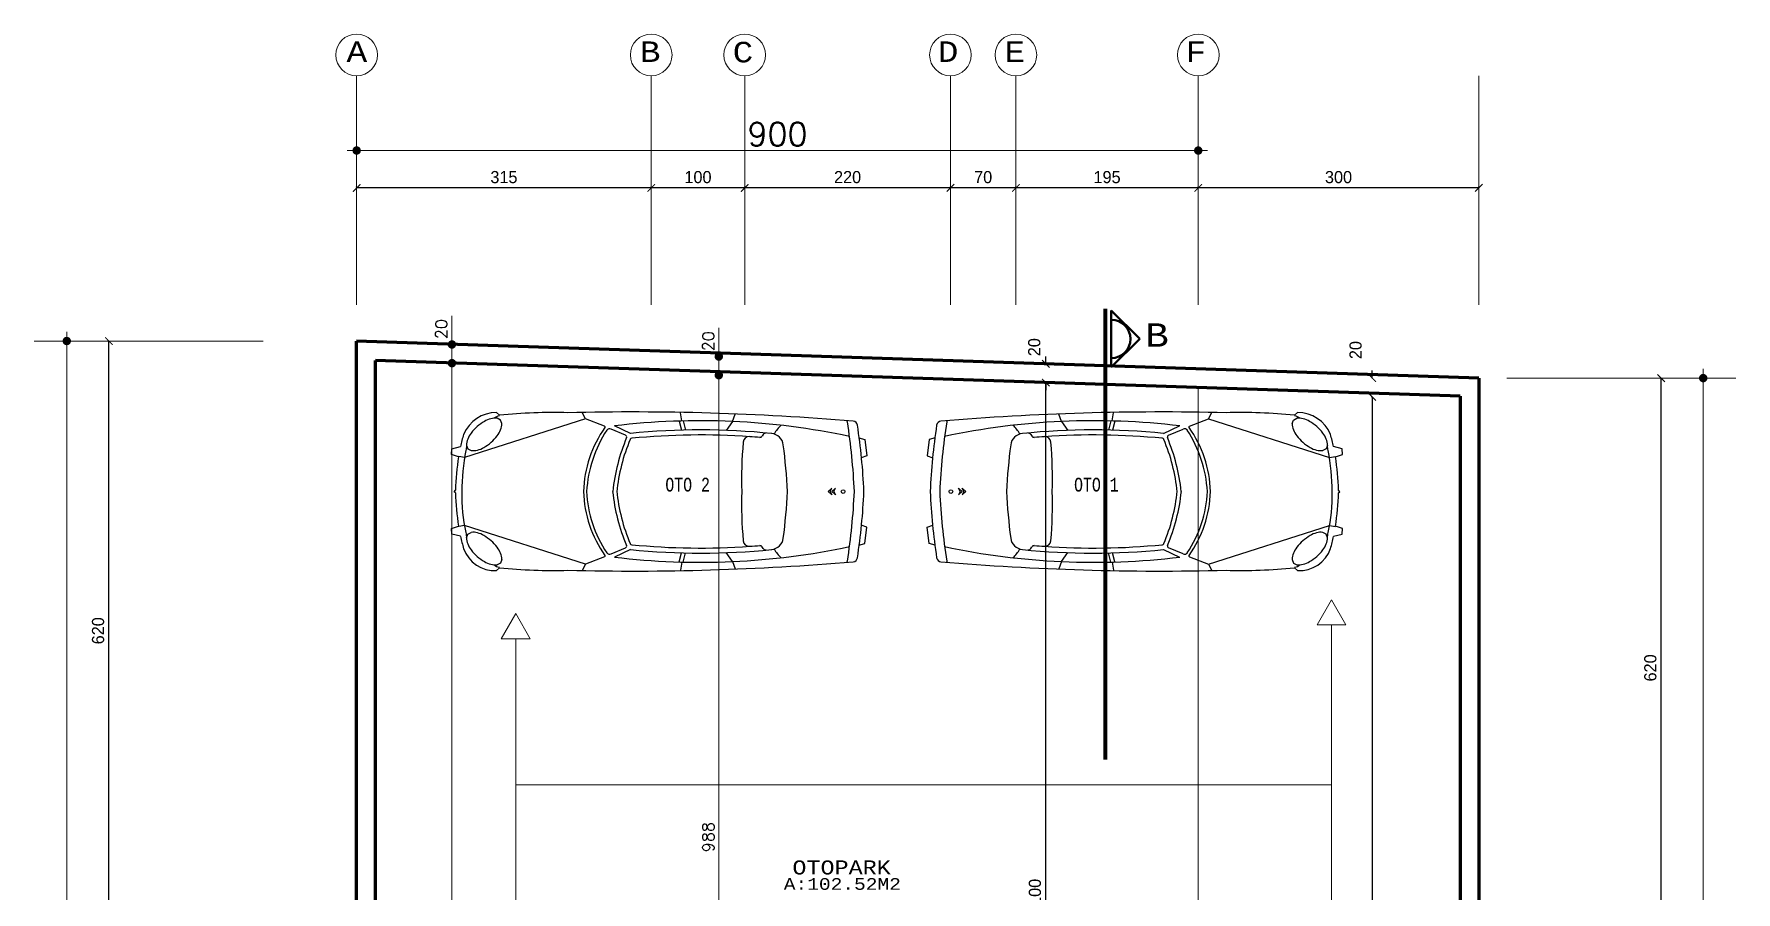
# Model space of a CAD drawing. Header units: millimetres. Extents: x 35860 to 71103, y -11298 to -8385.
# Drawn here: x 40817 to 42637, y -9303 to -8385 of the extents above; entities that cross this region are included whole.
import ezdxf
from ezdxf.enums import TextEntityAlignment as Align

# ---------------------------------------------------------------- set-up
doc = ezdxf.new("R2010")
doc.units = ezdxf.units.MM
doc.header["$MEASUREMENT"] = 0
doc.layers.get('0').update_dxf_attribs({"lineweight": 15})
doc.layers.get('Defpoints').update_dxf_attribs({"lineweight": 20})
for name, color, linetype, lineweight in [('03_Yazı', 1, 'Continuous', 30), ('05', 4, 'Continuous', 50), ('07', 3, 'Continuous', 70), ('Aks&Tefriş', 5, 'Continuous', 20), ('Ölçü', 140, 'Continuous', 20)]:
    doc.layers.add(name, color=color, linetype=linetype, lineweight=lineweight)
doc.layers.add('Lay_X', color=45, linetype='Continuous', lineweight=13, plot=False)
doc.layers.add('TEF', color=1, linetype='Continuous')
doc.styles.add('0', font='txt.shx')
doc.styles.add('C', font='')
doc.styles.add('ÖLÇÜ', font='monotxt.shx', dxfattribs={"width": 0.75, "height": 0.12})
doc.styles.get('C').set_extended_font_data('Courier New Tur')
doc.dimstyles.new('2', dxfattribs={"dimtxt": 12.5, "dimasz": 1, "dimexe": 0, "dimexo": 0, "dimgap": 5, "dimtad": 1, "dimdec": 0, "dimlfac": -1, "dimzin": 12, "dimdsep": 46, "dimtxsty": '0', "dimblk": 'DOT', "dimcen": 2.5, "dimse1": 1, "dimse2": 1, "dimclrd": 256, "dimclrt": 1, "dimadec": 0, "dimazin": 0, "dimtfac": 1, "dimtdec": 0, "dimtmove": 0, "dimatfit": 0, "dimldrblk": 'DOT', "dimfxl": 1, "dimtolj": 1, "dimtzin": 0, "dimlwd": -1, "dimarcsym": 0})
doc.dimstyles.new('5', dxfattribs={"dimtxt": 25, "dimasz": 1, "dimexe": 0, "dimexo": 0, "dimgap": 5, "dimtad": 1, "dimdec": 0, "dimlfac": -1, "dimzin": 12, "dimdsep": 46, "dimtxsty": '0', "dimblk": 'DOT', "dimcen": 2.5, "dimse1": 1, "dimse2": 1, "dimclrd": 256, "dimclrt": 1, "dimadec": 8, "dimazin": 0, "dimtfac": 1, "dimtdec": 0, "dimtmove": 0, "dimatfit": 0, "dimldrblk": 'DOT', "dimfxl": 1, "dimtolj": 1, "dimtzin": 0, "dimlwd": -1, "dimarcsym": 0})
doc.dimstyles.new('STANDART', dxfattribs={"dimtxt": 13, "dimasz": 8, "dimexe": 1.25, "dimexo": 0.625, "dimgap": 5, "dimtad": 1, "dimdec": 0, "dimrnd": 5, "dimzin": 1, "dimdsep": 46, "dimtxsty": 'Standard', "dimblk1": 'ARCHTICK', "dimblk2": 'ARCHTICK', "dimsah": 1, "dimcen": 2.5, "dimclrd": 256, "dimclre": 256, "dimclrt": 1, "dimadec": 0, "dimazin": 0, "dimtfac": 1, "dimtdec": 0, "dimtofl": 0, "dimtmove": 1, "dimatfit": 0, "dimldrblk": 'ARCHTICK', "dimfxl": 1, "dimtolj": 1, "dimtzin": 0, "dimarcsym": 0})

# ---------------------------------------------------------------- blocks, each defined once
blk = doc.blocks.new('_ARCHTICK')
at = {"color": 0, "linetype": 'ByBlock', "const_width": 0.15}
blk.add_lwpolyline([(-0.5, -0.5), (0.5, 0.5)], dxfattribs=at)
blk = doc.blocks.new('*D30')
at = {"layer": 'Defpoints', "color": 0, "transparency": 16777216}
for p in [(41898.7, -8757.8), (41898.7, -8757.8), (41899.3, -9858.4)]:
    blk.add_point(p, dxfattribs=at)
at = {"layer": 'Ölçü', "lineweight": -2, "transparency": 16777216}
for p, q in [((41898.7, -9858.4), (41898.7, -8757.8)), ((41899.3, -8757.8), (41899.9, -8757.8))]:
    blk.add_line(p, q, dxfattribs=at)
at = {"layer": 'Ölçü', "lineweight": -2, "transparency": 16777216, "xscale": 8, "yscale": 8, "zscale": 8}
for p, rotation in [((41898.7, -8757.8), 90), ((41898.7, -9858.4), 270)]:
    blk.add_blockref('_ARCHTICK', p, dxfattribs=dict(at, rotation=rotation))
at = {"layer": 'Ölçü', "color": 1, "transparency": 16777216, "insert": (41887.2, -9308.1), "char_height": 13, "attachment_point": 5, "rotation": 90}
blk.add_mtext('\\A1;1100', dxfattribs=at)
blk = doc.blocks.new('*D31')
at = {"layer": 'Defpoints', "color": 0, "transparency": 16777216}
for p in [(42247.9, -8753.1), (42247.9, -8773.1), (42247.9, -8773.1)]:
    blk.add_point(p, dxfattribs=at)
at = {"layer": 'Ölçü', "lineweight": -2, "transparency": 16777216}
for p, q in [((42247.9, -8753.1), (42247.9, -8745.1)), ((42247.3, -8773.1), (42246.6, -8773.1)), ((42247.9, -8773.1), (42247.9, -8781.1))]:
    blk.add_line(p, q, dxfattribs=at)
at = {"layer": 'Ölçü', "lineweight": -2, "transparency": 16777216, "xscale": 8, "yscale": 8, "zscale": 8}
for p, rotation in [((42247.9, -8753.1), 270), ((42247.9, -8773.1), 90)]:
    blk.add_blockref('_ARCHTICK', p, dxfattribs=dict(at, rotation=rotation))
at = {"layer": 'Ölçü', "color": 1, "transparency": 16777216, "insert": (42230.1, -8723.1), "char_height": 13, "attachment_point": 5, "rotation": 90}
blk.add_mtext('\\A1;20', dxfattribs=at)
blk = doc.blocks.new('*D32')
at = {"layer": 'Defpoints', "color": 0, "transparency": 16777216}
for p in [(42247.9, -8773.1), (42247.9, -11123.4), (42247.9, -11123.4)]:
    blk.add_point(p, dxfattribs=at)
at = {"layer": 'Ölçü', "lineweight": -2, "transparency": 16777216}
for p, q in [((42247.9, -8773.1), (42247.9, -11123.4)), ((42248.5, -11123.4), (42249.1, -11123.4))]:
    blk.add_line(p, q, dxfattribs=at)
at = {"layer": 'Ölçü', "lineweight": -2, "transparency": 16777216, "xscale": 8, "yscale": 8, "zscale": 8}
for p, rotation in [((42247.9, -8773.1), 90), ((42247.9, -11123.4), 270)]:
    blk.add_blockref('_ARCHTICK', p, dxfattribs=dict(at, rotation=rotation))
at = {"layer": 'Ölçü', "color": 1, "transparency": 16777216, "insert": (42236.4, -9948.3), "char_height": 13, "attachment_point": 5, "rotation": 90}
blk.add_mtext('\\A1;2350', dxfattribs=at)
blk = doc.blocks.new('DOT')
at = {"color": 0}
blk.add_line((-10, 0), (10, 0), dxfattribs=at)
at = {"color": 0, "const_width": 4.5}
blk.add_lwpolyline([(-2.25, 0, 1), (2.25, 0, 1)], format="xyb", close=True, dxfattribs=at)
blk = doc.blocks.new('*D343')
at = {"layer": 'Aks&Tefriş', "transparency": 16777216}
blk.add_line((42060.8, -8509.6), (41162.8, -8509.6), dxfattribs=at)
at = {"layer": 'Defpoints', "color": 0, "transparency": 16777216}
for p in [(41161.8, -8509.6), (41161.8, -8509.6), (42061.8, -8509.6)]:
    blk.add_point(p, dxfattribs=at)
at = {"layer": 'Aks&Tefriş', "transparency": 16777216, "rotation": 180}
blk.add_blockref('DOT', (41161.8, -8509.6), dxfattribs=at)
at = {"layer": 'Aks&Tefriş', "transparency": 16777216}
blk.add_blockref('DOT', (42061.8, -8509.6), dxfattribs=at)
at = {"layer": 'Aks&Tefriş', "color": 1, "transparency": 16777216, "insert": (41611.8, -8492.1), "char_height": 25, "attachment_point": 5, "style": '0'}
blk.add_mtext('\\A1;900', dxfattribs=at)
blk = doc.blocks.new('*D344')
at = {"layer": 'Aks&Tefriş', "lineweight": -2, "transparency": 16777216}
for p, q in [((41866.8, -8548.9), (41866.8, -8548.3)), ((42061.8, -8549.6), (41866.8, -8549.6)), ((42061.8, -8548.9), (42061.8, -8548.3))]:
    blk.add_line(p, q, dxfattribs=at)
at = {"layer": 'Defpoints', "color": 0, "transparency": 16777216}
for p in [(41866.8, -8549.6), (41866.8, -8549.6), (42061.8, -8549.6)]:
    blk.add_point(p, dxfattribs=at)
at = {"layer": 'Aks&Tefriş', "lineweight": -2, "transparency": 16777216, "xscale": 8, "yscale": 8, "zscale": 8, "rotation": 180}
blk.add_blockref('_ARCHTICK', (41866.8, -8549.6), dxfattribs=at)
at = {"layer": 'Aks&Tefriş', "lineweight": -2, "transparency": 16777216, "xscale": 8, "yscale": 8, "zscale": 8}
blk.add_blockref('_ARCHTICK', (42061.8, -8549.6), dxfattribs=at)
at = {"layer": 'Aks&Tefriş', "color": 1, "transparency": 16777216, "insert": (41964.3, -8538.1), "char_height": 13, "attachment_point": 5}
blk.add_mtext('\\A1;195', dxfattribs=at)
blk = doc.blocks.new('*D345')
at = {"layer": 'Aks&Tefriş', "lineweight": -2, "transparency": 16777216}
for p, q in [((41796.8, -8548.9), (41796.8, -8548.3)), ((41866.8, -8549.6), (41796.8, -8549.6))]:
    blk.add_line(p, q, dxfattribs=at)
at = {"layer": 'Defpoints', "color": 0, "transparency": 16777216}
for p in [(41796.8, -8549.6), (41796.8, -8549.6), (41866.8, -8549.6)]:
    blk.add_point(p, dxfattribs=at)
at = {"layer": 'Aks&Tefriş', "lineweight": -2, "transparency": 16777216, "xscale": 8, "yscale": 8, "zscale": 8, "rotation": 180}
blk.add_blockref('_ARCHTICK', (41796.8, -8549.6), dxfattribs=at)
at = {"layer": 'Aks&Tefriş', "lineweight": -2, "transparency": 16777216, "xscale": 8, "yscale": 8, "zscale": 8}
blk.add_blockref('_ARCHTICK', (41866.8, -8549.6), dxfattribs=at)
at = {"layer": 'Aks&Tefriş', "color": 1, "transparency": 16777216, "insert": (41831.8, -8538.1), "char_height": 13, "attachment_point": 5}
blk.add_mtext('\\A1;70', dxfattribs=at)
blk = doc.blocks.new('*D346')
at = {"layer": 'Aks&Tefriş', "lineweight": -2, "transparency": 16777216}
for p, q in [((41576.8, -8548.9), (41576.8, -8548.3)), ((41796.8, -8549.6), (41576.8, -8549.6))]:
    blk.add_line(p, q, dxfattribs=at)
at = {"layer": 'Defpoints', "color": 0, "transparency": 16777216}
for p in [(41576.8, -8549.6), (41576.8, -8549.6), (41796.8, -8549.6)]:
    blk.add_point(p, dxfattribs=at)
at = {"layer": 'Aks&Tefriş', "lineweight": -2, "transparency": 16777216, "xscale": 8, "yscale": 8, "zscale": 8, "rotation": 180}
blk.add_blockref('_ARCHTICK', (41576.8, -8549.6), dxfattribs=at)
at = {"layer": 'Aks&Tefriş', "lineweight": -2, "transparency": 16777216, "xscale": 8, "yscale": 8, "zscale": 8}
blk.add_blockref('_ARCHTICK', (41796.8, -8549.6), dxfattribs=at)
at = {"layer": 'Aks&Tefriş', "color": 1, "transparency": 16777216, "insert": (41686.8, -8538.1), "char_height": 13, "attachment_point": 5}
blk.add_mtext('\\A1;220', dxfattribs=at)
blk = doc.blocks.new('*D347')
at = {"layer": 'Aks&Tefriş', "lineweight": -2, "transparency": 16777216}
for p, q in [((41476.8, -8548.9), (41476.8, -8548.3)), ((41576.8, -8549.6), (41476.8, -8549.6))]:
    blk.add_line(p, q, dxfattribs=at)
at = {"layer": 'Defpoints', "color": 0, "transparency": 16777216}
for p in [(41476.8, -8549.6), (41476.8, -8549.6), (41576.8, -8549.6)]:
    blk.add_point(p, dxfattribs=at)
at = {"layer": 'Aks&Tefriş', "lineweight": -2, "transparency": 16777216, "xscale": 8, "yscale": 8, "zscale": 8, "rotation": 180}
blk.add_blockref('_ARCHTICK', (41476.8, -8549.6), dxfattribs=at)
at = {"layer": 'Aks&Tefriş', "lineweight": -2, "transparency": 16777216, "xscale": 8, "yscale": 8, "zscale": 8}
blk.add_blockref('_ARCHTICK', (41576.8, -8549.6), dxfattribs=at)
at = {"layer": 'Aks&Tefriş', "color": 1, "transparency": 16777216, "insert": (41526.8, -8538.1), "char_height": 13, "attachment_point": 5}
blk.add_mtext('\\A1;100', dxfattribs=at)
blk = doc.blocks.new('*D348')
at = {"layer": 'Aks&Tefriş', "lineweight": -2, "transparency": 16777216}
for p, q in [((41161.8, -8548.9), (41161.8, -8548.3)), ((41476.8, -8549.6), (41161.8, -8549.6))]:
    blk.add_line(p, q, dxfattribs=at)
at = {"layer": 'Defpoints', "color": 0, "transparency": 16777216}
for p in [(41161.8, -8549.6), (41161.8, -8549.6), (41476.8, -8549.6)]:
    blk.add_point(p, dxfattribs=at)
at = {"layer": 'Aks&Tefriş', "lineweight": -2, "transparency": 16777216, "xscale": 8, "yscale": 8, "zscale": 8, "rotation": 180}
blk.add_blockref('_ARCHTICK', (41161.8, -8549.6), dxfattribs=at)
at = {"layer": 'Aks&Tefriş', "lineweight": -2, "transparency": 16777216, "xscale": 8, "yscale": 8, "zscale": 8}
blk.add_blockref('_ARCHTICK', (41476.8, -8549.6), dxfattribs=at)
at = {"layer": 'Aks&Tefriş', "color": 1, "transparency": 16777216, "insert": (41319.3, -8538.1), "char_height": 13, "attachment_point": 5}
blk.add_mtext('\\A1;315', dxfattribs=at)
blk = doc.blocks.new('*D349')
at = {"layer": 'Aks&Tefriş', "transparency": 16777216}
blk.add_line((42601.8, -8754.1), (42601.8, -10622.4), dxfattribs=at)
at = {"layer": 'Defpoints', "color": 0, "transparency": 16777216}
for p in [(42601.8, -8753.1), (42601.8, -10623.4), (42601.8, -10623.4)]:
    blk.add_point(p, dxfattribs=at)
at = {"layer": 'Aks&Tefriş', "transparency": 16777216}
for p, rotation in [((42601.8, -8753.1), 90), ((42601.8, -10623.4), 270)]:
    blk.add_blockref('DOT', p, dxfattribs=dict(at, rotation=rotation))
at = {"layer": 'Aks&Tefriş', "color": 1, "transparency": 16777216, "insert": (42584.3, -9688.3), "char_height": 25, "attachment_point": 5, "rotation": 90, "style": '0'}
blk.add_mtext('\\A1;1870', dxfattribs=at)
blk = doc.blocks.new('*D350')
at = {"layer": 'Aks&Tefriş', "transparency": 16777216}
blk.add_line((40851.8, -8714.4), (40851.8, -10622.4), dxfattribs=at)
at = {"layer": 'Defpoints', "color": 0, "transparency": 16777216}
for p in [(40851.8, -8713.4), (40851.8, -10623.4), (40851.8, -10623.4)]:
    blk.add_point(p, dxfattribs=at)
at = {"layer": 'Aks&Tefriş', "transparency": 16777216}
for p, rotation in [((40851.8, -8713.4), 90), ((40851.8, -10623.4), 270)]:
    blk.add_blockref('DOT', p, dxfattribs=dict(at, rotation=rotation))
at = {"layer": 'Aks&Tefriş', "color": 1, "transparency": 16777216, "insert": (40834.3, -9668.4), "char_height": 25, "attachment_point": 5, "rotation": 90, "style": '0'}
blk.add_mtext('\\A1;1910', dxfattribs=at)
blk = doc.blocks.new('*D353')
at = {"layer": 'Aks&Tefriş', "lineweight": -2, "transparency": 16777216}
for p, q in [((42556.2, -8753.1), (42555.6, -8753.1)), ((42556.8, -9373.1), (42556.8, -8753.1))]:
    blk.add_line(p, q, dxfattribs=at)
at = {"layer": 'Defpoints', "color": 0, "transparency": 16777216}
for p in [(42556.8, -8753.1), (42556.8, -8753.1), (42556.8, -9373.1)]:
    blk.add_point(p, dxfattribs=at)
at = {"layer": 'Aks&Tefriş', "lineweight": -2, "transparency": 16777216, "xscale": 8, "yscale": 8, "zscale": 8}
for p, rotation in [((42556.8, -8753.1), 90), ((42556.8, -9373.1), 270)]:
    blk.add_blockref('_ARCHTICK', p, dxfattribs=dict(at, rotation=rotation))
at = {"layer": 'Aks&Tefriş', "color": 1, "transparency": 16777216, "insert": (42545.3, -9063.1), "char_height": 13, "attachment_point": 5, "rotation": 90}
blk.add_mtext('\\A1;620', dxfattribs=at)
blk = doc.blocks.new('*D354')
at = {"layer": 'Aks&Tefriş', "lineweight": -2, "transparency": 16777216}
for p, q in [((40896.2, -8713.4), (40895.5, -8713.4)), ((40896.8, -9333.4), (40896.8, -8713.4))]:
    blk.add_line(p, q, dxfattribs=at)
at = {"layer": 'Defpoints', "color": 0, "transparency": 16777216}
for p in [(40896.8, -8713.4), (40896.8, -8713.4), (40896.8, -9333.4)]:
    blk.add_point(p, dxfattribs=at)
at = {"layer": 'Aks&Tefriş', "lineweight": -2, "transparency": 16777216, "xscale": 8, "yscale": 8, "zscale": 8}
for p, rotation in [((40896.8, -8713.4), 90), ((40896.8, -9333.4), 270)]:
    blk.add_blockref('_ARCHTICK', p, dxfattribs=dict(at, rotation=rotation))
at = {"layer": 'Aks&Tefriş', "color": 1, "transparency": 16777216, "insert": (40885.3, -9023.4), "char_height": 13, "attachment_point": 5, "rotation": 90}
blk.add_mtext('\\A1;620', dxfattribs=at)
blk = doc.blocks.new('*D355')
at = {"layer": 'Aks&Tefriş', "lineweight": -2, "transparency": 16777216}
for p, q in [((42061.8, -8548.9), (42061.8, -8548.3)), ((42361.8, -8549.6), (42061.8, -8549.6)), ((42361.8, -8548.9), (42361.8, -8548.3))]:
    blk.add_line(p, q, dxfattribs=at)
at = {"layer": 'Defpoints', "color": 0, "transparency": 16777216}
for p in [(42061.8, -8549.6), (42061.8, -8549.6), (42361.8, -8549.6)]:
    blk.add_point(p, dxfattribs=at)
at = {"layer": 'Aks&Tefriş', "lineweight": -2, "transparency": 16777216, "xscale": 8, "yscale": 8, "zscale": 8, "rotation": 180}
blk.add_blockref('_ARCHTICK', (42061.8, -8549.6), dxfattribs=at)
at = {"layer": 'Aks&Tefriş', "lineweight": -2, "transparency": 16777216, "xscale": 8, "yscale": 8, "zscale": 8}
blk.add_blockref('_ARCHTICK', (42361.8, -8549.6), dxfattribs=at)
at = {"layer": 'Aks&Tefriş', "color": 1, "transparency": 16777216, "insert": (42211.8, -8538.1), "char_height": 13, "attachment_point": 5}
blk.add_mtext('\\A1;300', dxfattribs=at)
blk = doc.blocks.new('*D518')
at = {"layer": 'Defpoints', "color": 0, "transparency": 16777216}
for p in [(41161.8, -8730), (41549.1, -8730), (41181.8, -8750)]:
    blk.add_point(p, dxfattribs=at)
at = {"layer": 'Ölçü', "transparency": 16777216}
for p, q in [((41549.1, -8729), (41549.1, -8699.2)), ((41549.1, -8750), (41549.1, -8730)), ((41549.1, -8751), (41549.1, -8752))]:
    blk.add_line(p, q, dxfattribs=at)
for p, rotation in [((41549.1, -8730), 270), ((41549.1, -8750), 90)]:
    blk.add_blockref('DOT', p, dxfattribs=dict(at, rotation=rotation))
at = {"layer": 'Ölçü', "color": 1, "transparency": 16777216, "insert": (41537.9, -8713.6), "char_height": 12.5, "attachment_point": 5, "rotation": 90, "style": '0'}
blk.add_mtext('\\A1;20', dxfattribs=at)
blk = doc.blocks.new('*D524')
at = {"layer": 'Defpoints', "color": 0, "transparency": 16777216}
for p in [(41263.7, -8737.1), (41264.7, -8737.1), (41264.7, -10023.4)]:
    blk.add_point(p, dxfattribs=at)
at = {"layer": 'Ölçü', "transparency": 16777216}
blk.add_line((41263.7, -10022.4), (41263.7, -8738.1), dxfattribs=at)
for p, rotation in [((41263.7, -8737.1), 90), ((41263.7, -10023.4), 270)]:
    blk.add_blockref('DOT', p, dxfattribs=dict(at, rotation=rotation))
at = {"layer": 'Ölçü', "color": 1, "transparency": 16777216, "insert": (41252.4, -9380.3), "char_height": 12.5, "attachment_point": 5, "rotation": 90, "style": '0'}
blk.add_mtext('\\A1;1286', dxfattribs=at)
blk = doc.blocks.new('*D525')
at = {"layer": 'Defpoints', "color": 0, "transparency": 16777216}
for p in [(41263.7, -8717.1), (41264.7, -8717.1), (41264.7, -8737.1)]:
    blk.add_point(p, dxfattribs=at)
at = {"layer": 'Ölçü', "transparency": 16777216}
for p, q in [((41263.7, -8716.1), (41263.7, -8686.4)), ((41263.7, -8737.1), (41263.7, -8717.1)), ((41263.7, -8738.1), (41263.7, -8739.1))]:
    blk.add_line(p, q, dxfattribs=at)
for p, rotation in [((41263.7, -8717.1), 270), ((41263.7, -8737.1), 90)]:
    blk.add_blockref('DOT', p, dxfattribs=dict(at, rotation=rotation))
at = {"layer": 'Ölçü', "color": 1, "transparency": 16777216, "insert": (41252.4, -8700.7), "char_height": 12.5, "attachment_point": 5, "rotation": 90, "style": '0'}
blk.add_mtext('\\A1;20', dxfattribs=at)
blk = doc.blocks.new('*D1022')
at = {"layer": 'Defpoints', "color": 0, "transparency": 16777216}
for p in [(41898.7, -8737.8), (41907.9, -8737.8), (41898.7, -8757.8)]:
    blk.add_point(p, dxfattribs=at)
at = {"layer": 'Ölçü', "lineweight": -2, "transparency": 16777216}
for p, q in [((41898.7, -8737.8), (41898.7, -8729.8)), ((41907.2, -8737.8), (41897.4, -8737.8)), ((41898.7, -8757.8), (41898.7, -8765.8))]:
    blk.add_line(p, q, dxfattribs=at)
at = {"layer": 'Ölçü', "lineweight": -2, "transparency": 16777216, "xscale": 8, "yscale": 8, "zscale": 8}
for p, rotation in [((41898.7, -8737.8), 270), ((41898.7, -8757.8), 90)]:
    blk.add_blockref('_ARCHTICK', p, dxfattribs=dict(at, rotation=rotation))
at = {"layer": 'Ölçü', "color": 1, "transparency": 16777216, "insert": (41886.5, -8720), "char_height": 13, "attachment_point": 5, "rotation": 90}
blk.add_mtext('\\A1;20', dxfattribs=at)
blk = doc.blocks.new('*D1025')
at = {"layer": 'Defpoints', "color": 0, "transparency": 16777216}
for p in [(41548.7, -8750), (41549.1, -8750), (41566.3, -9738.4)]:
    blk.add_point(p, dxfattribs=at)
at = {"layer": 'Ölçü', "transparency": 16777216}
blk.add_line((41549.1, -9737.4), (41549.1, -8751), dxfattribs=at)
for p, rotation in [((41549.1, -8750), 90), ((41549.1, -9738.4), 270)]:
    blk.add_blockref('DOT', p, dxfattribs=dict(at, rotation=rotation))
at = {"layer": 'Ölçü', "color": 1, "transparency": 16777216, "insert": (41537.9, -9244.2), "char_height": 12.5, "attachment_point": 5, "rotation": 90, "style": '0'}
blk.add_mtext('\\A1;988', dxfattribs=at)

msp = doc.modelspace()

# ---------------------------------------------------------------- linework, layer by layer
for p, q in [((42204.3, -10218.4), (42204.3, -9017.2)), ((41331.9, -9207.3), (41331.9, -9031.9)), ((41438.6, -9188.2), (41331.9, -9188.2)), ((42204.3, -9188.2), (41438.6, -9188.2)), ((41331.9, -9207.3), (41331.9, -9333.5))]:
    msp.add_line(p, q)
for points in [[(42204.3, -8990.4), (42219.8, -9017.2), (42188.8, -9017.2)], [(41331.9, -9005), (41347.4, -9031.9), (41316.4, -9031.9)]]:
    msp.add_lwpolyline(points, close=True)
at = {"layer": '05', "ltscale": 3}
for p, q in [((41961.4, -9161), (41961.4, -8679)), ((41961.4, -9161), (41961.4, -8679)), ((41961.4, -9161), (41961.4, -8679)), ((41962.4, -9161), (41962.4, -8679)), ((41962.4, -9161), (41962.4, -8679)), ((41962.4, -9161), (41962.4, -8679)), ((41963.4, -9161), (41963.4, -8679)), ((41963.4, -9161), (41963.4, -8679)), ((41963.4, -9161), (41963.4, -8679))]:
    msp.add_line(p, q, dxfattribs=at)
at = {"layer": '05'}
for p, q in [((41968.8, -8680.8), (41968.8, -8741.5)), ((41999.2, -8711.2), (41968.8, -8680.8)), ((41968.8, -8680.8), (41968.8, -8741.5)), ((41999.2, -8711.2), (41968.8, -8680.8)), ((41968.8, -8680.8), (41968.8, -8741.5)), ((41999.2, -8711.2), (41968.8, -8680.8)), ((41968.8, -8741.5), (41999.2, -8711.2)), ((41968.8, -8741.5), (41999.2, -8711.2)), ((41968.8, -8741.5), (41999.2, -8711.2))]:
    msp.add_line(p, q, dxfattribs=at)
msp.add_arc((41968.8, -8711.2), 20.5, 270, 90, dxfattribs=at)
msp.add_arc((41968.8, -8711.2), 20.5, 270, 90, dxfattribs=at)
msp.add_arc((41968.8, -8711.2), 20.5, 270, 90, dxfattribs=at)
at = {"layer": '07'}
for p, q in [((41161.8, -9333.4), (41161.8, -8713.4)), ((42361.8, -8753.1), (41161.8, -8713.4)), ((41181.8, -9334.3), (41181.8, -8734.1)), ((42341.8, -8772.4), (41181.8, -8734.1)), ((42361.8, -8753.1), (42361.8, -11123.4)), ((42341.8, -8772.4), (42341.8, -11123.4))]:
    msp.add_line(p, q, dxfattribs=at)
at = {"layer": 'Aks&Tefriş'}
for p, q in [((41161.8, -8429.6), (41161.8, -8674.6)), ((41476.8, -8429.6), (41476.8, -8674.6)), ((41576.8, -8429.6), (41576.8, -8674.6)), ((41796.8, -8429.6), (41796.8, -8674.6)), ((41866.8, -8429.6), (41866.8, -8674.6)), ((42061.8, -8429.6), (42061.8, -8674.6)), ((42361.8, -8429.6), (42361.8, -8674.6)), ((41061.8, -8713.4), (40816.8, -8713.4)), ((42391.8, -8753.1), (42636.8, -8753.1))]:
    msp.add_line(p, q, dxfattribs=at)
for centre in [(41161.8, -8407.3), (41476.8, -8407.3), (41576.8, -8407.3), (41796.8, -8407.3), (41866.8, -8407.3), (42061.8, -8407.3)]:
    msp.add_circle(centre, 22.3, dxfattribs=at)
at = {"layer": 'Lay_X'}
msp.add_lwpolyline([(42061.8, -9858.4), (41476.8, -9858.4), (41476.8, -10023.4), (41181.8, -10023.4), (41181.8, -8734.1), (42061.8, -8763.2), (42061.8, -9373.1), (42061.8, -9373.1), (42061.8, -9858.4)], dxfattribs=at)
at = {"layer": 'TEF', "ltscale": 0.4}
for p, q in [((41311.3, -8789.8), (41314.7, -8792.8)), ((41406.7, -8796.8), (41403.1, -8789.8)), ((41509.7, -8798.9), (41508.1, -8790.1)), ((41969.6, -8798.9), (41971.2, -8790.1)), ((42072.7, -8796.8), (42076.3, -8789.8)), ((42168, -8789.8), (42164.6, -8792.8)), ((41406.7, -8796.8), (41277.1, -8837.9)), ((41315.6, -8797.9), (41312.1, -8796)), ((41317.1, -8801.6), (41315.6, -8797.9)), ((41426.9, -8804.5), (41406.7, -8796.8)), ((41449.4, -8814.2), (41433.8, -8807.6)), ((41454.6, -8812.2), (41437.4, -8804.2)), ((41506.8, -8799), (41509.1, -8808.8)), ((41511.1, -8798.9), (41513.4, -8808.7)), ((41563.7, -8799.4), (41556.9, -8809)), ((41563.7, -8799.4), (41566.6, -8791.8)), ((41915.6, -8799.4), (41912.7, -8791.8)), ((41915.6, -8799.4), (41922.4, -8809)), ((41968.3, -8798.9), (41965.9, -8808.7)), ((41972.5, -8799), (41970.2, -8808.8)), ((42024.7, -8812.2), (42041.9, -8804.2)), ((42029.9, -8814.2), (42045.6, -8807.6)), ((42052.4, -8804.5), (42072.7, -8796.8)), ((42072.7, -8796.8), (42202.2, -8837.9)), ((42162.3, -8801.6), (42163.7, -8797.9)), ((42163.7, -8797.9), (42167.2, -8796)), ((41263.6, -8828.7), (41272.9, -8826.4)), ((41279.3, -8825), (41280.7, -8828.7)), ((41596.6, -8813.5), (41595.3, -8815.2)), ((41698.9, -8816.9), (41705.4, -8818.7)), ((41705.4, -8818.7), (41707.5, -8836.1)), ((41773.9, -8818.7), (41771.9, -8836.1)), ((41780.4, -8816.9), (41773.9, -8818.7)), ((41882.8, -8813.5), (41884, -8815.2)), ((42200, -8825), (42198.6, -8828.7)), ((42215.7, -8828.7), (42206.4, -8826.4)), ((41263.4, -8834.8), (41263.6, -8828.7)), ((41270.8, -8837.3), (41263.4, -8834.8)), ((41277.1, -8837.9), (41270.9, -8837)), ((41280.7, -8828.7), (41284.2, -8830.6)), ((41707.5, -8836.1), (41701.3, -8838.2)), ((41771.9, -8836.1), (41778, -8838.2)), ((42198.6, -8828.7), (42195.1, -8830.6)), ((42202.2, -8837.9), (42208.4, -8837)), ((42208.5, -8837.3), (42216, -8834.8)), ((42216, -8834.8), (42215.7, -8828.7)), ((41266, -8874.6), (41267.6, -8872.9)), ((41267.6, -8875.9), (41266, -8874.6)), ((41670.1, -8870.8), (41666.2, -8874.4)), ((41670.1, -8878), (41666.2, -8874.4)), ((41668.1, -8874.4), (41670.1, -8870.8)), ((41668.1, -8874.4), (41670.1, -8878)), ((41674, -8870.8), (41670.1, -8874.4)), ((41674, -8878), (41670.1, -8874.4)), ((41672, -8874.4), (41674, -8870.8)), ((41672, -8874.4), (41674, -8878)), ((41805.3, -8870.8), (41809.2, -8874.4)), ((41807.3, -8874.4), (41805.3, -8870.8)), ((41807.3, -8874.4), (41805.3, -8878)), ((41805.3, -8878), (41809.2, -8874.4)), ((41811.2, -8874.4), (41809.2, -8870.8)), ((41809.2, -8870.8), (41813.1, -8874.4)), ((41811.2, -8874.4), (41809.2, -8878)), ((41809.2, -8878), (41813.1, -8874.4)), ((42213.3, -8874.6), (42211.8, -8872.9)), ((42211.8, -8875.9), (42213.3, -8874.6)), ((41263.4, -8914), (41270.8, -8911.4)), ((41263.6, -8920.1), (41263.4, -8914)), ((41277.1, -8910.9), (41270.9, -8911.8)), ((41406.7, -8952), (41277.1, -8910.9)), ((41280.7, -8920.1), (41284.2, -8918.2)), ((41707.5, -8912.7), (41701.3, -8910.5)), ((41705.4, -8930), (41707.5, -8912.7)), ((41771.9, -8912.7), (41778, -8910.5)), ((41773.9, -8930), (41771.9, -8912.7)), ((42072.7, -8952), (42202.2, -8910.9)), ((42198.6, -8920.1), (42195.1, -8918.2)), ((42202.2, -8910.9), (42208.4, -8911.8)), ((42216, -8914), (42208.5, -8911.4)), ((42215.7, -8920.1), (42216, -8914)), ((41272.9, -8922.3), (41263.6, -8920.1)), ((41279.3, -8923.8), (41280.7, -8920.1)), ((41433.8, -8941.1), (41449.4, -8934.5)), ((41596.6, -8935.3), (41595.3, -8933.6)), ((41698.9, -8931.8), (41705.4, -8930)), ((41780.4, -8931.8), (41773.9, -8930)), ((41882.8, -8935.3), (41884, -8933.6)), ((42045.6, -8941.1), (42029.9, -8934.5)), ((42200, -8923.8), (42198.6, -8920.1)), ((42206.4, -8922.3), (42215.7, -8920.1)), ((41315.6, -8950.9), (41312.1, -8952.7)), ((41317.1, -8947.1), (41315.6, -8950.9)), ((41406.7, -8952), (41403.1, -8959)), ((41426.9, -8944.2), (41406.7, -8952)), ((41454.6, -8936.6), (41437.4, -8944.6)), ((41506.8, -8949.8), (41509.1, -8940)), ((41509.7, -8949.9), (41508.1, -8958.6)), ((41511.1, -8949.9), (41513.4, -8940.1)), ((41563.7, -8949.3), (41556.9, -8939.8)), ((41563.7, -8949.3), (41566.6, -8957)), ((41915.6, -8949.3), (41912.7, -8957)), ((41915.6, -8949.3), (41922.4, -8939.8)), ((41968.3, -8949.9), (41965.9, -8940.1)), ((41969.6, -8949.9), (41971.2, -8958.6)), ((41972.5, -8949.8), (41970.2, -8940)), ((42024.7, -8936.6), (42041.9, -8944.6)), ((42052.4, -8944.2), (42072.7, -8952)), ((42072.7, -8952), (42076.3, -8959)), ((42162.3, -8947.1), (42163.7, -8950.9)), ((42163.7, -8950.9), (42167.2, -8952.7)), ((41314.7, -8956), (41311.3, -8959)), ((42164.6, -8956), (42168, -8959))]:
    msp.add_line(p, q, dxfattribs=at)
for centre in [(41682, -8874.4), (41797.3, -8874.4)]:
    msp.add_circle(centre, 1.97, dxfattribs=at)
for centre, radius, start, end in [((41311.9, -8828.7), 39, 90.8063, 156.631), ((41372.3, -9366.7), 576.8, 88.4608, 95.7338), ((41458.1, -11575.9), 2786.6, 85.1714, 91.4466), ((42021.2, -11575.9), 2786.6, 88.5534, 94.8286), ((42107, -9366.7), 576.8, 84.2662, 91.5392), ((42167.5, -8828.7), 39, 23.369, 89.1937), ((41322.8, -8841.2), 48.4, 131.4323, 142.6718), ((41322.8, -8841.2), 48.4, 120.1928, 131.4323), ((41313.3, -8825), 29.6, 105.8026, 120.1928), ((41309.8, -8812.6), 16.7, 82.239, 105.8026), ((41318.1, -8809.5), 16.6, 102.8828, 125.2516), ((41288.5, -8796.8), 29.6, 322.6718, 337.062), ((41300.3, -8801.8), 16.7, 337.062, 0.6256), ((41528.5, -8877.7), 124.1, 144.6484, 178.4111), ((41544.7, -8883), 137.3, 147.2534, 176.384), ((41426.6, -8805.4), 0.931, 324.6484, 69.0351), ((41432.3, -8811.2), 3.89, 67.2311, 141.4394), ((41529.3, -9566), 767.3, 77.9942, 96.8755), ((41529.3, -9566), 757.5, 84.2141, 95.6566), ((41636.2, -8826.9), 31.1, 131.4102, 153.37), ((41685.7, -8799.9), 0.931, 8.8371, 85.3135), ((41014.6, -8904.3), 680.1, 2.5196, 8.8371), ((41692.3, -8804.2), 5.12, 8.5893, 85.1714), ((41024.4, -8905.1), 680.6, 2.5891, 8.5893), ((42455, -8905.1), 680.6, 171.4107, 177.4109), ((41787.1, -8804.2), 5.12, 94.8286, 171.4107), ((42464.8, -8904.3), 680.1, 171.1629, 177.4804), ((41950.1, -9566), 767.3, 83.1245, 102.0058), ((41793.6, -8799.9), 0.931, 94.6865, 171.1629), ((41843.1, -8826.9), 31.1, 26.63, 48.5898), ((41950.1, -9566), 757.5, 84.3434, 95.7859), ((42047.1, -8811.2), 3.89, 38.5606, 112.7689), ((41934.6, -8883), 137.3, 3.616, 32.7466), ((42052.8, -8805.4), 0.931, 110.9649, 215.3516), ((41950.8, -8877.7), 124.1, 1.5889, 35.3516), ((42179, -8801.8), 16.7, 179.3744, 202.938), ((42190.8, -8796.8), 29.6, 202.938, 217.3282), ((42161.2, -8809.5), 16.6, 54.7484, 77.1172), ((42169.5, -8812.6), 16.7, 74.1974, 97.761), ((42166, -8825), 29.6, 59.8072, 74.1974), ((42156.5, -8841.2), 48.4, 48.5677, 59.8072), ((42156.5, -8841.2), 48.4, 37.3282, 48.5677), ((41510.7, -8877.3), 243.2, 164.7336, 167.9215), ((41357.4, -8840.2), 79.4, 169.2088, 172.9223), ((41296, -8824.8), 16.7, 157.062, 180.6256), ((41307.8, -8829.8), 29.6, 142.6718, 157.062), ((41273.5, -8785.4), 48.4, 300.1928, 311.4323), ((41273.5, -8785.4), 48.4, 311.4323, 322.6718), ((41644.6, -8897.3), 210.2, 157.4511, 173.7389), ((41631.6, -8894), 192.6, 156.9531, 174.2907), ((41448.7, -8816), 1.86, 336.8992, 67.1307), ((41456.1, -8819.3), 1.86, 95.5955, 156.9531), ((41529.3, -9566), 752.1, 85.9716, 95.5955), ((42048.3, -8862), 474.9, 175.1298, 181.4945), ((41581.6, -8822.2), 6.52, 85.9716, 175.1298), ((41529.3, -9566), 752.1, 85.1334, 85.9716), ((41593.1, -8814.2), 2.39, 268.515, 334.6258), ((41599.4, -8815.1), 3.29, 83.7465, 150.8753), ((41604.2, -8826.3), 14, 7.3549, 84.2141), ((40938.6, -8912.2), 685.1, 3.1624, 7.3549), ((42540.7, -8912.2), 685.1, 172.6451, 176.8376), ((41875.1, -8826.3), 14, 95.7859, 172.6451), ((41879.9, -8815.1), 3.29, 29.1247, 96.2535), ((41886.2, -8814.2), 2.39, 205.3742, 271.485), ((41950.1, -9566), 752.1, 94.0284, 94.8666), ((41950.1, -9566), 752.1, 84.4045, 94.0284), ((41897.7, -8822.2), 6.52, 4.8702, 94.0284), ((41431, -8862), 474.9, 358.5055, 4.8702), ((42023.2, -8819.3), 1.86, 23.0469, 84.4045), ((41847.7, -8894), 192.6, 5.7093, 23.0469), ((42030.6, -8816), 1.86, 112.8693, 203.1008), ((41834.7, -8897.3), 210.2, 6.2611, 22.5489), ((42205.8, -8785.4), 48.4, 217.3282, 228.5677), ((42205.8, -8785.4), 48.4, 228.5677, 239.8072), ((42171.5, -8829.8), 29.6, 22.938, 37.3282), ((42183.3, -8824.8), 16.7, 359.3744, 22.938), ((42121.9, -8840.2), 79.4, 7.0777, 10.7912), ((41968.6, -8877.3), 243.2, 12.0785, 15.2664), ((41510.7, -8877.3), 243.2, 170.5394, 178.9644), ((41513.3, -8875.8), 239, 169.0428, 179.7521), ((41286.5, -8814), 16.7, 262.239, 285.8026), ((41283, -8801.7), 29.6, 285.8026, 300.1928), ((42196.3, -8801.7), 29.6, 239.8072, 254.1974), ((42192.8, -8814), 16.7, 254.1974, 277.761), ((41966.1, -8875.8), 239, 0.2479, 10.9572), ((41968.6, -8877.3), 243.2, 1.0356, 9.4606), ((41510.7, -8871.5), 243.2, 181.0356, 189.4606), ((41467.5, -8877.5), 193.3, 179.1843, 192.2136), ((41528.5, -8871), 124.1, 181.5889, 215.3516), ((41533.8, -8869.3), 126.2, 182.3063, 214.0563), ((41631.6, -8854.8), 197, 185.7093, 203.1008), ((41631.6, -8854.8), 192.6, 185.7093, 203.0469), ((42048.3, -8886.8), 474.9, 178.5055, 184.8702), ((40938.6, -8836.6), 685.1, 352.6451, 356.8376), ((41014.6, -8844.5), 680.1, 351.1629, 357.4804), ((41024.4, -8843.7), 680.6, 351.4107, 357.4109), ((42455, -8843.7), 680.6, 182.5891, 188.5893), ((42464.8, -8844.5), 680.1, 182.5196, 188.8371), ((42540.7, -8836.6), 685.1, 183.1624, 187.3549), ((41431, -8886.8), 474.9, 355.1298, 1.4945), ((41847.7, -8854.8), 192.6, 336.9531, 354.2907), ((41847.7, -8854.8), 197, 336.8992, 354.2907), ((41945.5, -8869.3), 126.2, 325.9437, 357.6937), ((41950.8, -8871), 124.1, 324.6484, 358.4111), ((42011.8, -8877.5), 193.3, 347.7864, 0.8157), ((41968.6, -8871.5), 243.2, 350.5394, 358.9644), ((41286.5, -8934.7), 16.7, 74.1974, 97.761), ((42192.8, -8934.7), 16.7, 82.239, 105.8026), ((41591, -8854.5), 325.2, 192.0496, 194.4424), ((41309.6, -8923.3), 35.7, 200.0361, 272.8198), ((41357.4, -8908.6), 79.4, 187.0777, 190.7912), ((41296, -8924), 16.7, 179.3744, 202.938), ((41307.8, -8919), 29.6, 202.938, 217.3282), ((41283, -8947.1), 29.6, 59.8072, 74.1974), ((41273.5, -8963.4), 48.4, 48.5677, 59.8072), ((41273.5, -8963.4), 48.4, 37.3282, 48.5677), ((41288.5, -8952), 29.6, 22.938, 37.3282), ((41529.3, -8182.8), 767.3, 263.1245, 282.0058), ((41448.7, -8932.8), 1.86, 292.8693, 23.1008), ((41456.1, -8929.5), 1.86, 203.0469, 264.4045), ((41529.3, -8182.8), 752.1, 264.4045, 274.0284), ((41581.6, -8926.5), 6.52, 184.8702, 274.0284), ((41529.3, -8182.8), 752.1, 274.0284, 274.8666), ((41593.1, -8934.6), 2.39, 25.3742, 91.485), ((41599.4, -8933.7), 3.29, 209.1247, 276.2535), ((41604.2, -8922.5), 14, 275.7859, 352.6451), ((41636.2, -8921.9), 31.1, 206.63, 228.5898), ((41950.1, -8182.8), 767.3, 257.9942, 276.8755), ((41875.1, -8922.5), 14, 187.3549, 264.2141), ((41843.1, -8921.9), 31.1, 311.4102, 333.37), ((41879.9, -8933.7), 3.29, 263.7465, 330.8753), ((41886.2, -8934.6), 2.39, 88.515, 154.6258), ((41950.1, -8182.8), 752.1, 265.1334, 265.9716), ((41897.7, -8926.5), 6.52, 265.9716, 355.1298), ((41950.1, -8182.8), 752.1, 265.9716, 275.5955), ((42023.2, -8929.5), 1.86, 275.5955, 336.9531), ((42030.6, -8932.8), 1.86, 156.8992, 247.1307), ((42190.8, -8952), 29.6, 142.6718, 157.062), ((42205.8, -8963.4), 48.4, 131.4323, 142.6718), ((42169.8, -8923.3), 35.7, 267.1802, 339.9639), ((42205.8, -8963.4), 48.4, 120.1928, 131.4323), ((42196.3, -8947.1), 29.6, 105.8026, 120.1928), ((42171.5, -8919), 29.6, 322.6718, 337.062), ((42183.3, -8924), 16.7, 337.062, 0.6256), ((42121.9, -8908.6), 79.4, 349.2088, 352.9223), ((41888.4, -8854.5), 325.2, 345.5576, 347.9504), ((41322.8, -8907.6), 48.4, 217.3282, 228.5677), ((41322.8, -8907.6), 48.4, 228.5677, 239.8072), ((41313.3, -8923.8), 29.6, 239.8072, 254.1974), ((41309.8, -8936.2), 16.7, 254.1974, 277.761), ((41318.1, -8939.3), 16.6, 234.7484, 257.1172), ((41300.3, -8946.9), 16.7, 359.3744, 22.938), ((41458.1, -6172.9), 2786.6, 268.5534, 274.8286), ((41426.6, -8943.4), 0.931, 290.9649, 35.3516), ((41432.3, -8937.6), 3.89, 218.5606, 292.7689), ((41529.3, -8182.8), 757.5, 264.3434, 275.7859), ((41685.7, -8948.8), 0.931, 274.6865, 351.1629), ((41692.3, -8944.5), 5.12, 274.8286, 351.4107), ((41787.1, -8944.5), 5.12, 188.5893, 265.1714), ((42021.2, -6172.9), 2786.6, 265.1714, 271.4466), ((41793.6, -8948.8), 0.931, 188.8371, 265.3135), ((41950.1, -8182.8), 757.5, 264.2141, 275.6566), ((42047.1, -8937.6), 3.89, 247.2311, 321.4394), ((42052.8, -8943.4), 0.931, 144.6484, 249.0351), ((42179, -8946.9), 16.7, 157.062, 180.6256), ((42161.2, -8939.3), 16.6, 282.8828, 305.2516), ((42169.5, -8936.2), 16.7, 262.239, 285.8026), ((42166, -8923.8), 29.6, 285.8026, 300.1928), ((42156.5, -8907.6), 48.4, 300.1928, 311.4323), ((42156.5, -8907.6), 48.4, 311.4323, 322.6718), ((41372.3, -8382.1), 576.8, 264.2662, 271.5392), ((42107, -8382.1), 576.8, 268.4608, 275.7338)]:
    msp.add_arc(centre, radius, start, end, dxfattribs=at)

# ---------------------------------------------------------------- texts
at = {"layer": '03_Yazı', "style": 'C'}
for s, height, p in [('A', 22, (41151, -8414.8)), ('B', 22, (41464.7, -8414.8)), ('C', 22, (41563.9, -8415.3)), ('D', 22, (41783.3, -8414.8)), ('E', 22, (41854.6, -8414.8)), ('F', 22, (42048.3, -8414.8)), ('B', 25, (42005.2, -8719.5))]:
    msp.add_text(s, height=height, dxfattribs=at).set_placement(p)
at = {"layer": '03_Yazı', "ltscale": 0.4, "style": 'ÖLÇÜ', "width": 0.75}
for s, p in [('OTO 2', (41491.9, -8874.4)), ('OTO 1', (41929, -8874.4))]:
    msp.add_text(s, height=14.7, dxfattribs=at).set_placement(p)
at = {"layer": '03_Yazı', "style": 'C', "flags": 12}
msp.add_attdef('OTOPARK', text='Y.ODASI', height=15, dxfattribs=at).set_placement((41680.4, -9276.6), align=Align.MIDDLE_CENTER)
at = {"layer": '03_Yazı', "style": 'C'}
msp.add_attdef('A:102.52M2', text='A:10.00m2', height=12.5, dxfattribs=at).set_placement((41681.2, -9294.3), align=Align.MIDDLE_CENTER)

# ---------------------------------------------------------------- dimensions: what is measured, and where the dimension line sits
at = {"layer": 'Aks&Tefriş'}
for base, p1, p2, angle, dimstyle, picture, middle in [((41161.8, -8509.6), (42061.8, -8509.6), (41161.8, -8509.6), 180, '5', '*D343', (41611.8, -8492.1)), ((41866.8, -8549.6), (42061.8, -8549.6), (41866.8, -8549.6), 180, 'STANDART', '*D344', (41964.3, -8538.1)), ((42061.8, -8549.6), (42361.8, -8549.6), (42061.8, -8549.6), 180, 'STANDART', '*D355', (42211.8, -8538.1)), ((40851.8, -10623.4), (40851.8, -8713.4), (40851.8, -10623.4), 90, '5', '*D350', (40834.3, -9668.4)), ((42601.8, -10623.4), (42601.8, -8753.1), (42601.8, -10623.4), 90, '5', '*D349', (42584.3, -9688.3))]:
    dim = msp.add_linear_dim(base=base, p1=p1, p2=p2, angle=angle, dimstyle=dimstyle, dxfattribs=at)
    dim.commit()
    dim.dimension.update_dxf_attribs({"geometry": picture, "text_midpoint": middle})
for base, p1, p2, angle, picture, middle in [((41161.8, -8549.6), (41476.8, -8549.6), (41161.8, -8549.6), 180, '*D348', (41319.3, -8538.1)), ((41476.8, -8549.6), (41576.8, -8549.6), (41476.8, -8549.6), 180, '*D347', (41526.8, -8538.1)), ((41576.8, -8549.6), (41796.8, -8549.6), (41576.8, -8549.6), 180, '*D346', (41686.8, -8538.1)), ((41796.8, -8549.6), (41866.8, -8549.6), (41796.8, -8549.6), 180, '*D345', (41831.8, -8538.1)), ((40896.8, -8713.4), (40896.8, -9333.4), (40896.8, -8713.4), 90, '*D354', (40885.3, -9023.4)), ((42556.8, -8753.1), (42556.8, -9373.1), (42556.8, -8753.1), 90, '*D353', (42545.3, -9063.1))]:
    dim = msp.add_linear_dim(base=base, p1=p1, p2=p2, angle=angle, dimstyle='STANDART', override={"dimse1": 1}, dxfattribs=at)
    dim.commit()
    dim.dimension.update_dxf_attribs({"geometry": picture, "text_midpoint": middle})
at = {"layer": 'Ölçü'}
for base, p1, p2, picture, middle in [((41549.1, -8730), (41181.8, -8750), (41161.8, -8730), '*D518', (41537.9, -8713.6)), ((41263.7, -8717.1), (41264.7, -8737.1), (41264.7, -8717.1), '*D525', (41252.4, -8700.7)), ((41263.7, -8737.1), (41264.7, -10023.4), (41264.7, -8737.1), '*D524', (41252.4, -9380.3)), ((41549.1, -8750), (41566.3, -9738.4), (41548.7, -8750), '*D1025', (41537.9, -9244.2))]:
    dim = msp.add_linear_dim(base=base, p1=p1, p2=p2, angle=90, dimstyle='2', dxfattribs=at)
    dim.commit()
    dim.dimension.update_dxf_attribs({"geometry": picture, "text_midpoint": middle})
for base, p1, p2, override, picture, middle in [((41898.7, -8737.8), (41898.7, -8757.8), (41907.9, -8737.8), {"dimjust": 1, "dimse1": 1}, '*D1022', (41898, -8720)), ((42247.9, -8773.1), (42247.9, -8753.1), (42247.9, -8773.1), {"dimse1": 1}, '*D31', (42241.6, -8723.1))]:
    dim = msp.add_linear_dim(base=base, p1=p1, p2=p2, angle=90, dimstyle='STANDART', override=override, dxfattribs=at)
    dim.commit()
    dim.dimension.update_dxf_attribs({"geometry": picture, "text_midpoint": middle, "dimtype": 160})
for base, p1, p2, picture, middle in [((41898.7, -8757.8), (41899.3, -9858.4), (41898.7, -8757.8), '*D30', (41887.2, -9308.1)), ((42247.9, -11123.4), (42247.9, -8773.1), (42247.9, -11123.4), '*D32', (42236.4, -9948.3))]:
    dim = msp.add_linear_dim(base=base, p1=p1, p2=p2, angle=90, dimstyle='STANDART', override={"dimse1": 1}, dxfattribs=at)
    dim.commit()
    dim.dimension.update_dxf_attribs({"geometry": picture, "text_midpoint": middle})

doc.saveas('drawing.dxf')
